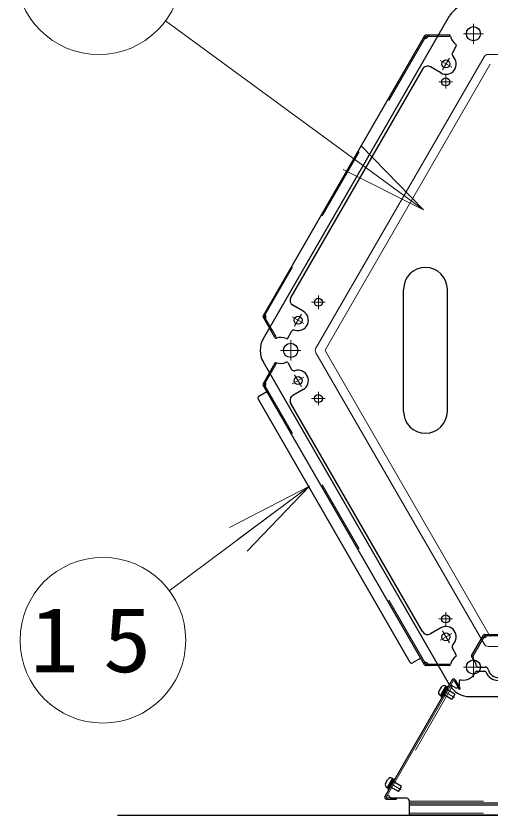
# Model space of a CAD drawing. Units: millimetres on the paper, scale 1:50. Extents: x -385 to 840, y 0 to 267.
# Drawn here: x 72.09 to 88.12, y 47.47 to 74.47 of the extents above; entities that cross this region are included whole.
import ezdxf

# ---------------------------------------------------------------- set-up
doc = ezdxf.new("R2010")
doc.units = ezdxf.units.MM
doc.linetypes.add('USER1', pattern=[4.5, 2.5, -2])
doc.linetypes.add('USER2', pattern=[6, 3, -1, 1, -1])
doc.layers.add('1_50', color=7, linetype='Continuous', lineweight=25)
doc.styles.add('ＭＳ ゴシック', font='')
doc.styles.get('ＭＳ ゴシック').set_extended_font_data('MS Gothic')

# ---------------------------------------------------------------- blocks, each defined once
blk = doc.blocks.new('open_arrow')
at = {"color": 0, "linetype": 'Continuous', "lineweight": -2}
blk.add_lwpolyline([(7.5, 1.25), (0, 0), (7.5, -1.25)], dxfattribs=at)

msp = doc.modelspace()

# ---------------------------------------------------------------- linework, layer by layer
at = {"layer": '1_50', "lineweight": 13}
for p, q in [((85.871, 67.92), (77.152, 74.312)), ((77.276, 55.052), (82.013, 58.581)), ((79.308, 57.189), (82.013, 58.581)), ((82.013, 58.581), (79.607, 56.788)), ((82.013, 58.581), (79.906, 56.388))]:
    msp.add_line(p, q, dxfattribs=at)
at = {"layer": '1_50', "color": 131}
for p, q in [((80.454, 63.572), (86.747, 74.472)), ((86.747, 51.872), (80.454, 62.772)), ((87.44, 51.472), (100.026, 51.472))]:
    msp.add_line(p, q, dxfattribs=at)
at = {"layer": '1_50', "linetype": 'USER2', "lineweight": 13}
for p, q in [((87.555, 74.212), (87.555, 73.532)), ((87.895, 73.872), (87.215, 73.872)), ((81.378, 63.512), (81.378, 62.832)), ((81.718, 63.172), (81.038, 63.172)), ((87.555, 52.812), (87.555, 52.132)), ((87.895, 52.472), (87.215, 52.472))]:
    msp.add_line(p, q, dxfattribs=at)
at = {"layer": '1_50', "color": 190}
for p, q in [((85.905, 73.802), (80.443, 64.342)), ((85.913, 73.724), (85.873, 73.747)), ((86.744, 73.822), (85.939, 73.822)), ((85.995, 73.746), (86.027, 73.802)), ((86.976, 73.458), (86.846, 73.232)), ((85.832, 72.676), (81.382, 64.968)), ((86.451, 72.549), (86.105, 72.749)), ((81.801, 64.495), (81.455, 64.695)), ((80.845, 63.605), (80.443, 64.302)), ((80.514, 64.374), (80.475, 64.397)), ((80.536, 64.292), (80.504, 64.236)), ((81.277, 63.586), (81.407, 63.812)), ((80.845, 62.739), (80.443, 62.042)), ((81.277, 62.758), (81.407, 62.532)), ((80.536, 62.052), (80.504, 62.108)), ((85.905, 52.542), (80.443, 62.002)), ((80.514, 61.97), (80.475, 61.947)), ((81.801, 61.849), (81.455, 61.649)), ((85.832, 53.668), (81.382, 61.376)), ((86.451, 53.795), (86.105, 53.595)), ((87.494, 52.855), (87.897, 53.552)), ((87.935, 53.466), (87.87, 53.466)), ((87.931, 53.572), (98.855, 53.572)), ((87.995, 53.526), (87.995, 53.572)), ((86.976, 52.886), (86.846, 53.112)), ((85.913, 52.62), (85.873, 52.597)), ((86.744, 52.522), (85.939, 52.522)), ((85.995, 52.598), (86.027, 52.542)), ((87.694, 52.472), (87.954, 52.472))]:
    msp.add_line(p, q, dxfattribs=at)
at = {"layer": '1_50', "color": 190, "linetype": 'USER1', "lineweight": 13}
for p, q in [((85.943, 73.776), (80.484, 64.322)), ((86.743, 73.776), (85.943, 73.776)), ((86.743, 73.776), (86.743, 73.822)), ((80.884, 63.629), (80.484, 64.322)), ((80.884, 63.629), (80.845, 63.606)), ((80.884, 62.715), (80.484, 62.022)), ((80.884, 62.715), (80.845, 62.738)), ((85.943, 52.568), (80.484, 62.022)), ((87.535, 52.833), (87.935, 53.526)), ((87.935, 53.526), (98.851, 53.526)), ((87.535, 52.833), (87.495, 52.856)), ((86.743, 52.568), (85.943, 52.568)), ((86.743, 52.568), (86.743, 52.522))]:
    msp.add_line(p, q, dxfattribs=at)
at = {"layer": '1_50', "color": 131, "lineweight": 13}
for p, q in [((88.052, 73.172), (99.414, 73.172)), ((82.232, 63.252), (87.913, 73.092)), ((82.55, 63.202), (88.115, 72.842)), ((87.913, 53.252), (82.232, 63.092)), ((88.115, 53.502), (82.55, 63.142)), ((99.414, 53.172), (88.052, 53.172))]:
    msp.add_line(p, q, dxfattribs=at)
at = {"layer": '1_50', "color": 2, "linetype": 'USER2', "lineweight": 13}
for p, q in [((86.427, 72.967), (86.826, 72.737)), ((86.511, 72.653), (86.741, 73.051)), ((86.616, 72.476), (86.616, 72.016)), ((86.846, 72.246), (86.386, 72.246)), ((82.316, 65.028), (82.316, 64.568)), ((82.546, 64.798), (82.086, 64.798)), ((81.427, 64.307), (81.826, 64.077)), ((81.511, 63.993), (81.741, 64.391)), ((81.427, 62.037), (81.826, 62.267)), ((81.511, 62.351), (81.741, 61.953)), ((82.316, 61.316), (82.316, 61.776)), ((82.546, 61.546), (82.086, 61.546)), ((86.616, 53.868), (86.616, 54.328)), ((86.846, 54.098), (86.386, 54.098)), ((86.427, 53.377), (86.826, 53.607)), ((86.511, 53.691), (86.741, 53.293)), ((86.526, 51.67), (86.917, 51.444)), ((84.726, 48.552), (85.117, 48.326))]:
    msp.add_line(p, q, dxfattribs=at)
at = {"layer": '1_50'}
for p, q in [((85.193, 61.112), (85.193, 65.232)), ((86.673, 61.112), (86.673, 65.232)), ((75.524, 47.472), (217.795, 47.472))]:
    msp.add_line(p, q, dxfattribs=at)
at = {"layer": '1_50', "color": 2}
for p, q in [((80.574, 61.775), (80.297, 61.615)), ((85.415, 52.631), (80.275, 61.533)), ((85.774, 52.769), (85.497, 52.609)), ((87.661, 52.333), (87.937, 52.333)), ((86.838, 52.039), (84.562, 48.097)), ((86.932, 51.782), (86.79, 51.864)), ((86.902, 52.016), (87.07, 51.725)), ((86.942, 52.039), (87.11, 51.748)), ((87.082, 51.868), (87.082, 52.001)), ((87.07, 51.725), (87.11, 51.748)), ((84.693, 48.109), (84.64, 48.14)), ((84.614, 48.007), (84.95, 48.007)), ((85.293, 48.036), (84.766, 48.036)), ((85.393, 47.872), (85.393, 47.936)), ((101.393, 47.872), (85.393, 47.872)), ((85.393, 47.472), (85.393, 47.872)), ((101.393, 47.872), (85.393, 47.872)), ((101.393, 47.808), (85.393, 47.808)), ((101.393, 47.472), (85.393, 47.472))]:
    msp.add_line(p, q, dxfattribs=at)
at = {"layer": '1_50', "color": 2, "lineweight": 13}
msp.add_line((86.878, 52.016), (84.602, 48.074), dxfattribs=at)
at = {"layer": '1_50', "color": 2, "linetype": 'USER1', "lineweight": 13}
for p, q in [((86.846, 51.832), (84.696, 48.108)), ((84.614, 48.053), (84.95, 48.053)), ((84.95, 48.053), (84.95, 48.007)), ((101.393, 47.936), (85.393, 47.936)), ((101.393, 47.536), (85.393, 47.536))]:
    msp.add_line(p, q, dxfattribs=at)
at = {"layer": '1_50', "color": 4}
for p, q in [((86.467, 51.796), (86.387, 51.658)), ((86.439, 51.507), (86.623, 51.826)), ((86.621, 51.823), (86.441, 51.511)), ((86.679, 51.824), (86.469, 51.46)), ((86.827, 51.38), (86.481, 51.58)), ((86.482, 51.482), (86.666, 51.801)), ((86.705, 51.809), (86.495, 51.445)), ((86.531, 51.667), (86.568, 51.63)), ((86.538, 51.678), (86.574, 51.642)), ((86.927, 51.553), (86.581, 51.753)), ((86.621, 51.823), (86.604, 51.833)), ((86.623, 51.826), (86.666, 51.801)), ((86.705, 51.809), (86.679, 51.824)), ((86.441, 51.511), (86.424, 51.521)), ((86.439, 51.507), (86.482, 51.482)), ((86.469, 51.46), (86.495, 51.445)), ((86.927, 51.553), (86.827, 51.38)), ((84.587, 48.54), (84.667, 48.678)), ((84.823, 48.708), (84.639, 48.39)), ((84.641, 48.393), (84.821, 48.705)), ((84.669, 48.342), (84.879, 48.706)), ((84.866, 48.683), (84.682, 48.365)), ((84.695, 48.327), (84.905, 48.691)), ((85.127, 48.436), (84.781, 48.636)), ((84.821, 48.705), (84.804, 48.715)), ((84.823, 48.708), (84.866, 48.683)), ((84.879, 48.706), (84.905, 48.691)), ((84.641, 48.393), (84.624, 48.403)), ((84.639, 48.39), (84.682, 48.365)), ((84.695, 48.327), (84.669, 48.342)), ((85.027, 48.263), (84.681, 48.463)), ((84.724, 48.538), (84.774, 48.524)), ((84.731, 48.549), (84.781, 48.536)), ((85.027, 48.263), (85.127, 48.436))]:
    msp.add_line(p, q, dxfattribs=at)
at = {"layer": '1_50', "lineweight": 13}
for centre in [(74.894, 75.968), (75.031, 53.379)]:
    msp.add_circle(centre, 2.8, dxfattribs=at)
at = {"layer": '1_50', "color": 131}
for centre in [(87.555, 73.872), (81.378, 63.172), (87.555, 52.472)]:
    msp.add_circle(centre, 0.24, dxfattribs=at)
at = {"layer": '1_50', "color": 2}
for centre in [(86.626, 72.852), (86.616, 72.246), (82.316, 64.798), (81.626, 64.192), (81.626, 62.152), (82.316, 61.546), (86.616, 54.098), (86.626, 53.492)]:
    msp.add_circle(centre, 0.135, dxfattribs=at)
at = {"layer": '1_50', "color": 131}
for centre, start, end in [((87.44, 74.072), 90, 150), ((81.147, 63.172), 150, 210), ((87.44, 52.272), 210, 270)]:
    msp.add_arc(centre, 0.8, start, end, dxfattribs=at)
at = {"layer": '1_50', "color": 190}
for centre, radius, start, end in [((85.939, 73.782), 0.04, 90, 150), ((85.943, 73.776), 0.06, 240, 330), ((86.062, 73.782), 0.04, 90, 150), ((86.744, 73.782), 0.04, 10.8069, 90), ((87.215, 73.872), 0.44, 190.8069, 235.2198), ((86.941, 73.478), 0.04, 330, 55.2198), ((86.932, 73.182), 0.1, 150, 227.1604), ((86.626, 72.852), 0.35, 240, 47.1604), ((86.005, 72.576), 0.2, 60, 150), ((81.555, 64.868), 0.2, 150, 240), ((80.478, 64.322), 0.04, 150, 210), ((80.484, 64.322), 0.06, 330, 60), ((81.626, 64.192), 0.35, 252.8396, 60), ((80.539, 64.216), 0.04, 150, 210), ((81.494, 63.762), 0.1, 72.8396, 150), ((80.88, 63.625), 0.04, 210, 289.1931), ((81.038, 63.172), 0.44, 64.7802, 109.1931), ((81.242, 63.606), 0.04, 244.7802, 330), ((80.88, 62.719), 0.04, 70.8069, 150), ((81.038, 63.172), 0.44, 250.8069, 295.2198), ((81.242, 62.738), 0.04, 30, 115.2198), ((81.494, 62.582), 0.1, 210, 287.1604), ((81.626, 62.152), 0.35, 300, 107.1604), ((80.539, 62.128), 0.04, 150, 210), ((80.478, 62.022), 0.04, 150, 210), ((80.484, 62.022), 0.06, 300, 30), ((81.555, 61.476), 0.2, 120, 210), ((86.626, 53.492), 0.35, 312.8396, 120), ((86.005, 53.768), 0.2, 210, 300), ((87.87, 53.426), 0.04, 90, 150), ((87.931, 53.532), 0.04, 90, 150), ((87.935, 53.526), 0.06, 270, 0), ((86.932, 53.162), 0.1, 132.8396, 210), ((87.215, 52.472), 0.44, 124.7802, 169.1931), ((86.941, 52.866), 0.04, 304.7802, 30), ((87.529, 52.835), 0.04, 150, 229.1931), ((87.215, 52.472), 0.44, 4.7802, 49.1931), ((85.939, 52.562), 0.04, 210, 270), ((85.943, 52.568), 0.06, 30, 120), ((86.062, 52.562), 0.04, 210, 270), ((86.744, 52.562), 0.04, 270, 349.1931), ((87.694, 52.512), 0.04, 184.7802, 270), ((87.954, 52.372), 0.1, 12.8396, 90), ((88.393, 52.472), 0.35, 192.8396, 0)]:
    msp.add_arc(centre, radius, start, end, dxfattribs=at)
at = {"layer": '1_50', "color": 131, "lineweight": 13}
for centre, radius, start, end in [((88.052, 73.012), 0.16, 90, 150), ((82.371, 63.172), 0.16, 150, 210), ((82.602, 63.172), 0.06, 150, 210), ((88.052, 53.332), 0.16, 210, 270)]:
    msp.add_arc(centre, radius, start, end, dxfattribs=at)
at = {"layer": '1_50'}
for centre, start, end in [((85.933, 65.232), 0, 180), ((85.933, 61.112), 180, 0)]:
    msp.add_arc(centre, 0.74, start, end, dxfattribs=at)
at = {"layer": '1_50', "color": 2}
for centre, radius, start, end in [((80.327, 61.563), 0.06, 120, 210), ((85.467, 52.661), 0.06, 210, 300), ((87.215, 52.472), 0.44, 258.8123, 338.1228), ((87.661, 52.293), 0.04, 90, 158.1228), ((87.937, 52.293), 0.04, 21.4084, 90), ((88.393, 52.472), 0.45, 201.4084, 270), ((86.89, 52.009), 0.06, 30, 150), ((86.89, 52.009), 0.014, 30, 150), ((86.982, 51.868), 0.1, 240, 0), ((87.122, 52.001), 0.04, 78.8123, 180), ((84.614, 48.067), 0.06, 150, 270), ((84.614, 48.067), 0.014, 150, 270), ((84.593, 47.936), 0.2, 30, 60), ((85.293, 47.936), 0.1, 0, 90)]:
    msp.add_arc(centre, radius, start, end, dxfattribs=at)
at = {"layer": '1_50', "color": 4}
for centre, start, end in [((86.554, 51.746), 60, 150), ((86.474, 51.608), 150, 240), ((84.754, 48.628), 60, 150), ((84.674, 48.49), 150, 240)]:
    msp.add_arc(centre, 0.1, start, end, dxfattribs=at)

# ---------------------------------------------------------------- block references
at = {"layer": '1_50', "lineweight": 13}
for p, xscale, yscale, rotation in [((85.871, 67.92), 0.4, 0.4, 143.8), ((77.276, 55.052), 0.001, 0.001, 36.7)]:
    msp.add_blockref('open_arrow', p, dxfattribs=dict(at, xscale=xscale, yscale=yscale, rotation=rotation))

# ---------------------------------------------------------------- texts
at = {"layer": '1_50', "insert": (75.031, 53.379), "char_height": 2.199, "attachment_point": 5, "style": 'ＭＳ ゴシック'}
msp.add_mtext('\\T1.5;\\W1.1;15', dxfattribs=at)

doc.saveas('drawing.dxf')
